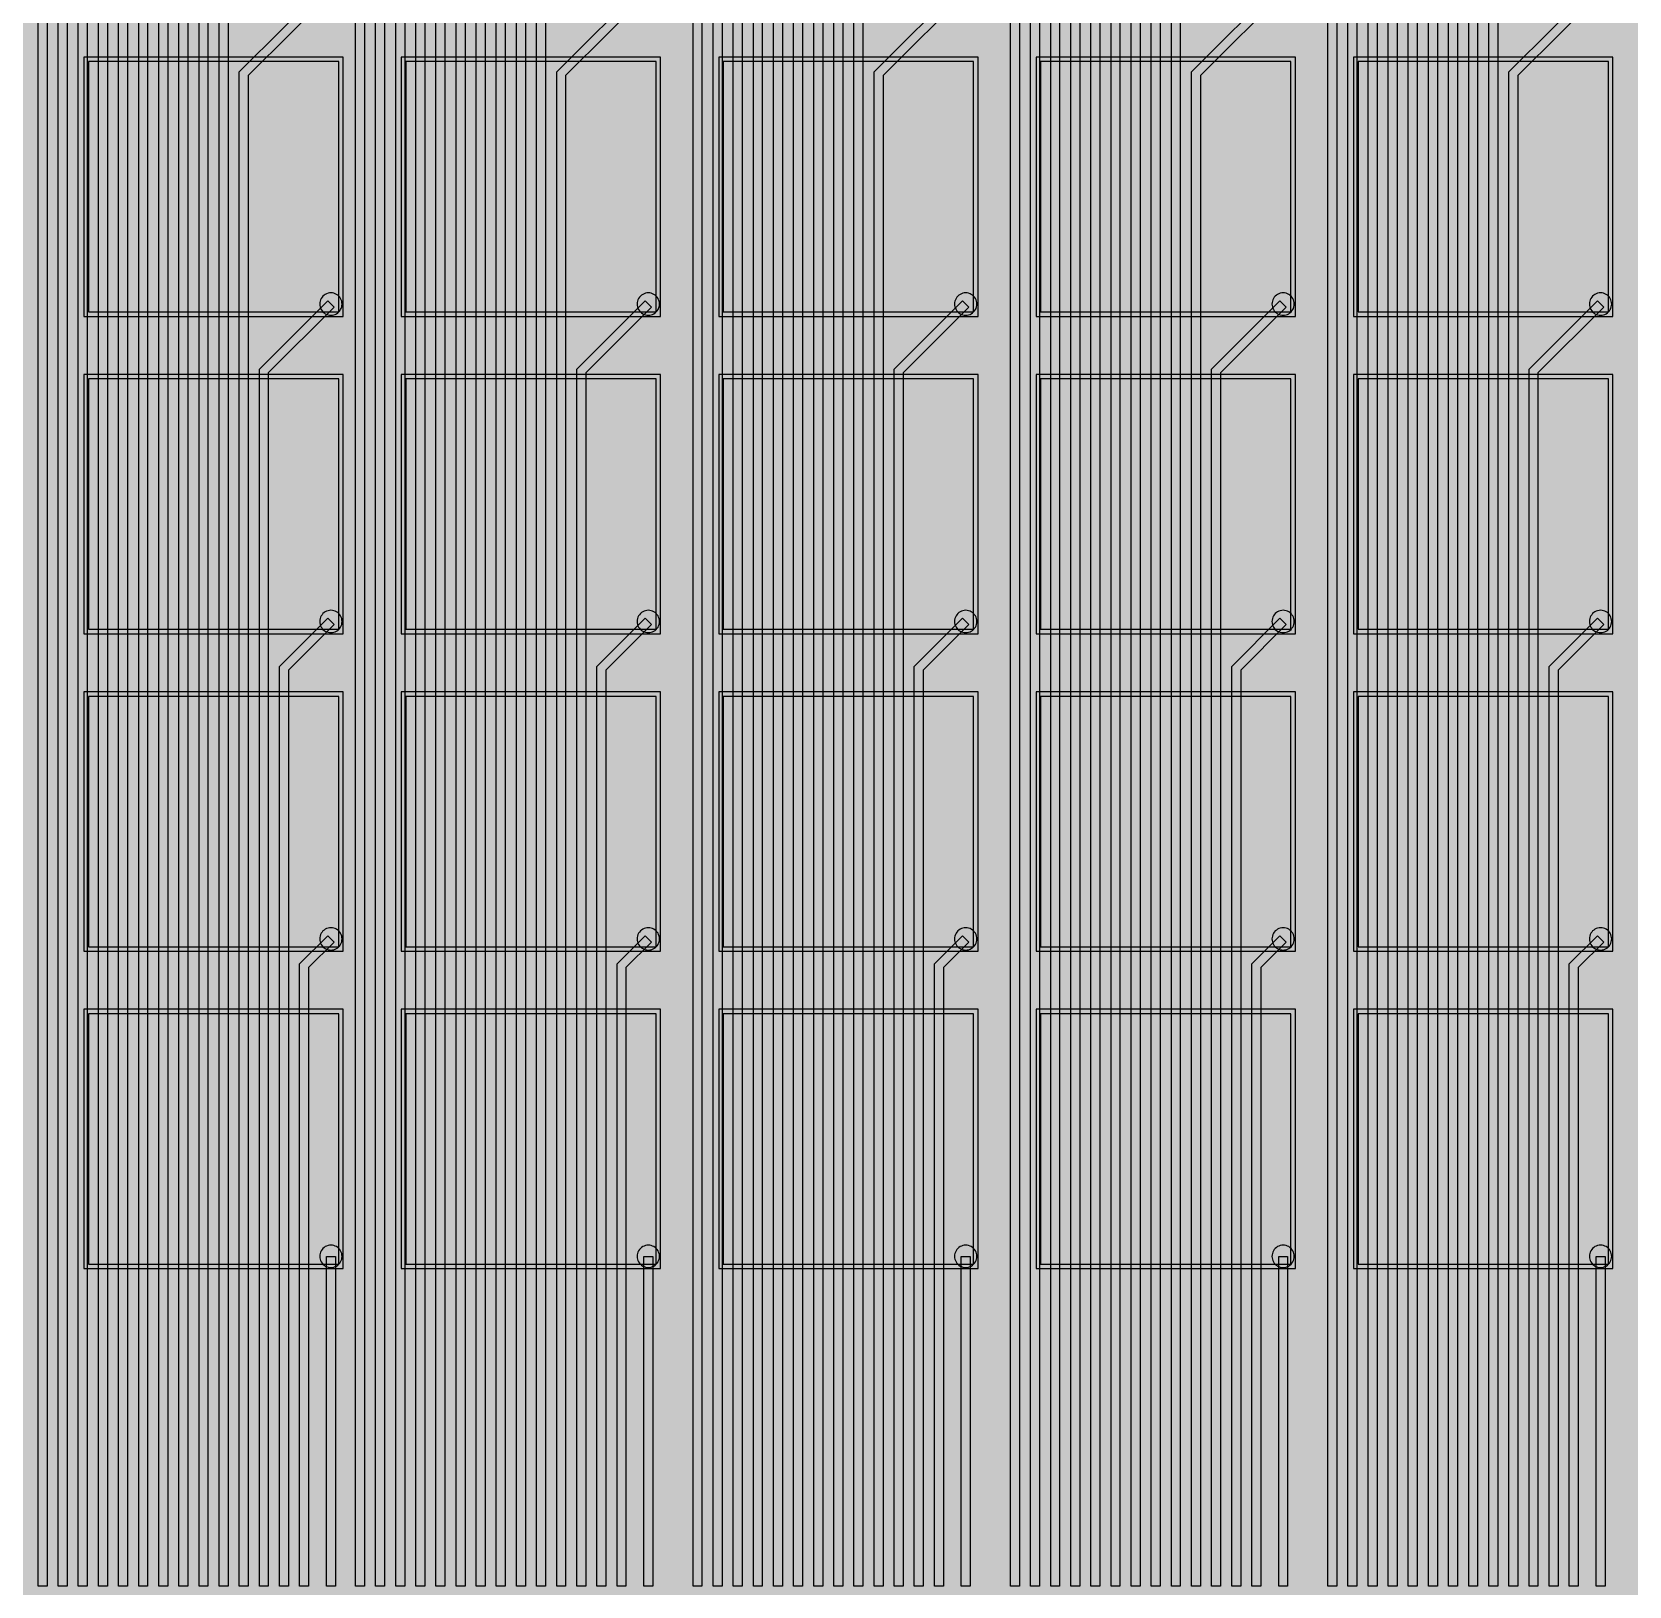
# Model space of a CAD drawing. Header units: metres. Extents: x -7231 to 10969, y -37556 to 1873.
# Drawn here: x 1692.4 to 2049.6, y 501 to 848.6 of the extents above; entities that cross this region are included whole.
import ezdxf

# ---------------------------------------------------------------- set-up
doc = ezdxf.new("R2010")
doc.units = ezdxf.units.M
for name, color, linetype in [('Etching', 1, 'CONTINUOUS'), ('EtchingPad', 2, 'CONTINUOUS'), ('Metal1', 4, 'CONTINUOUS'), ('Metal2', 3, 'CONTINUOUS'), ('Polyimide', 7, 'CONTINUOUS')]:
    doc.layers.add(name, color=color, linetype=linetype)

msp = doc.modelspace()

# ---------------------------------------------------------------- hatches: boundary and pattern name
at = {"layer": 'Polyimide'}
msp.add_hatch(color=7, dxfattribs=at).paths.add_polyline_path([(4065.69, -468), (4066.67, -501.99), (4068.51, -535.99), (4071.41, -569.99), (4075.54, -603.99), (4081.04, -637.99), (4088.01, -671.99), (4096.52, -705.98), (4106.62, -739.98), (4118.33, -773.98), (4131.63, -807.98), (4146.49, -841.98), (4162.87, -875.98), (4180.68, -909.97), (4199.83, -943.97), (4220.22, -977.97), (4241.73, -1011.97), (4264.21, -1045.97), (4287.52, -1079.96), (4311.51, -1113.96), (4336.01, -1147.96), (4360.86, -1181.96), (4385.88, -1215.96), (4410.89, -1249.96), (4435.74, -1283.95), (4460.24, -1317.95), (4484.23, -1351.95), (4507.54, -1385.95), (4530.02, -1419.95), (4551.53, -1453.94), (4571.92, -1487.94), (4591.07, -1521.94), (4608.88, -1555.94), (4625.26, -1589.94), (4640.12, -1623.94), (4653.42, -1657.93), (4665.13, -1691.93), (4675.23, -1725.93), (4683.74, -1759.93), (4690.71, -1793.93), (4696.21, -1827.93), (4700.34, -1861.92), (4703.24, -1895.92), (4705.08, -1929.92), (4706.06, -1963.92), (4706.44, -1997.92), (4706.5, -2031.91), (4706.5, -4793.02), (4709.95, -4838.39), (4720.22, -4882.71), (4737.08, -4924.98), (4760.13, -4964.2), (4788.85, -4999.49), (4822.58, -5030.03), (4860.53, -5055.12), (4901.85, -5074.18), (4901.85, -5074.18), (4970.68, -5105.23), (5034.7, -5145.26), (5092.76, -5193.54), (5143.8, -5249.19), (5186.89, -5311.2), (5221.24, -5378.44), (5246.23, -5449.69), (5261.41, -5523.66), (5266.5, -5599), (5261.41, -5674.34), (5246.23, -5748.31), (5221.24, -5819.56), (5186.89, -5886.8), (5143.8, -5948.81), (5092.76, -6004.46), (5034.7, -6052.74), (4970.68, -6092.77), (4901.85, -6123.82), (4860.53, -6142.88), (4822.58, -6167.97), (4788.85, -6198.51), (4760.13, -6233.8), (4737.08, -6273.02), (4720.22, -6315.29), (4709.95, -6359.61), (4706.5, -6404.98), (4706.5, -9221.52), (4709.95, -9266.88), (4720.22, -9311.21), (4737.08, -9353.47), (4760.13, -9392.7), (4788.85, -9427.98), (4822.58, -9458.52), (4860.53, -9483.61), (4901.85, -9502.67), (4970.68, -9533.72), (5034.7, -9573.75), (5092.76, -9622.03), (5143.8, -9677.68), (5186.89, -9739.69), (5221.24, -9806.94), (5246.23, -9878.19), (5261.41, -9952.16), (5266.5, -10027.49), (5261.41, -10102.83), (5246.23, -10176.8), (5221.24, -10248.05), (5186.89, -10315.3), (5143.8, -10377.31), (5092.76, -10432.96), (5034.7, -10481.24), (4970.68, -10521.27), (4901.85, -10552.32), (4860.53, -10571.38), (4822.58, -10596.46), (4788.85, -10627), (4760.13, -10662.29), (4737.08, -10701.52), (4720.22, -10743.78), (4709.95, -10788.1), (4706.5, -10833.47), (4706.5, -13650.01), (4709.95, -13695.38), (4720.22, -13739.7), (4737.08, -13781.96), (4760.13, -13821.19), (4788.85, -13856.48), (4822.58, -13887.02), (4860.53, -13912.11), (4901.85, -13931.17), (4970.68, -13962.22), (5034.7, -14002.25), (5092.76, -14050.53), (5143.8, -14106.18), (5186.89, -14168.19), (5221.24, -14235.43), (5246.23, -14306.68), (5261.41, -14380.65), (5266.5, -14455.99), (5261.41, -14531.33), (5246.23, -14605.29), (5221.24, -14676.55), (5186.89, -14743.79), (5143.8, -14805.8), (5092.76, -14861.45), (5034.7, -14909.73), (4970.68, -14949.76), (4901.85, -14980.81), (4860.53, -14999.87), (4822.58, -15024.96), (4788.85, -15055.5), (4760.13, -15090.79), (4737.08, -15130.01), (4720.22, -15172.27), (4709.95, -15216.6), (4706.5, -15261.97), (4706.5, -15455.99), (4720.95, -15750.04), (4764.14, -16041.26), (4835.68, -16326.84), (4934.86, -16604.04), (5060.74, -16870.18), (5212.09, -17122.7), (5387.47, -17359.17), (5585.18, -17577.31), (5803.32, -17775.02), (6039.79, -17950.4), (6292.31, -18101.75), (6558.45, -18227.63), (6835.65, -18326.81), (7121.23, -18398.34), (7412.45, -18441.54), (7706.5, -18455.99), (9969.01, -18455.99), (10047.42, -18459.84), (10125.08, -18471.36), (10201.23, -18490.44), (10275.15, -18516.89), (10346.12, -18550.45), (10413.46, -18590.81), (10476.52, -18637.58), (10534.69, -18690.3), (10587.41, -18748.47), (10634.18, -18811.53), (10674.54, -18878.87), (10708.11, -18949.84), (10734.56, -19023.76), (10753.63, -19099.92), (10765.15, -19177.58), (10769.01, -19255.99), (10769.01, -20895.8), (10730.24, -20951.41), (10694.6, -21009.08), (10662.21, -21068.63), (10633.17, -21129.89), (10607.55, -21192.66), (10585.45, -21256.74), (10566.93, -21321.96), (10552.05, -21388.09), (10540.84, -21454.95), (10533.35, -21522.33), (10529.6, -21590.02), (10529.6, -21657.81), (10533.35, -21725.5), (10540.84, -21792.87), (10552.05, -21859.73), (10566.93, -21925.87), (10585.45, -21991.08), (10607.55, -22055.17), (10633.17, -22117.94), (10662.21, -22179.19), (10694.6, -22238.74), (10730.24, -22296.41), (10769.01, -22352.03), (10769.01, -32454.24), (10728.74, -32510.49), (10691.72, -32568.92), (10658.05, -32629.35), (10627.85, -32691.58), (10601.2, -32755.42), (10578.21, -32820.67), (10558.93, -32887.1), (10543.44, -32954.52), (10531.77, -33022.71), (10523.97, -33091.44), (10520.07, -33160.51), (10520.07, -33229.69), (10523.97, -33298.75), (10531.77, -33367.49), (10543.44, -33435.67), (10558.93, -33503.09), (10578.21, -33569.53), (10601.2, -33634.77), (10627.85, -33698.61), (10658.05, -33760.85), (10691.72, -33821.28), (10728.74, -33879.71), (10769.01, -33935.96), (10769.01, -36556), (10765.15, -36634.41), (10753.63, -36712.07), (10734.56, -36788.23), (10708.11, -36862.15), (10674.54, -36933.12), (10634.18, -37000.46), (10587.41, -37063.51), (10534.69, -37121.69), (10476.52, -37174.41), (10413.46, -37221.18), (10346.12, -37261.54), (10275.15, -37295.1), (10201.23, -37321.55), (10125.08, -37340.63), (10047.42, -37352.15), (9969.01, -37356), (-6231.01, -37356), (-6309.42, -37352.15), (-6387.08, -37340.63), (-6463.23, -37321.55), (-6537.15, -37295.1), (-6608.12, -37261.54), (-6675.46, -37221.18), (-6738.52, -37174.41), (-6796.69, -37121.69), (-6849.41, -37063.51), (-6896.18, -37000.46), (-6936.54, -36933.12), (-6970.11, -36862.15), (-6996.56, -36788.23), (-7015.63, -36712.07), (-7027.15, -36634.41), (-7031.01, -36556), (-7031.01, -33936), (-6990.74, -33879.75), (-6953.7, -33821.31), (-6920.03, -33760.88), (-6889.82, -33698.64), (-6863.18, -33634.8), (-6840.18, -33569.55), (-6820.9, -33503.11), (-6805.4, -33435.69), (-6793.74, -33367.49), (-6785.94, -33298.75), (-6782.03, -33229.68), (-6782.03, -33160.5), (-6785.94, -33091.43), (-6793.74, -33022.69), (-6805.4, -32954.5), (-6820.9, -32887.07), (-6840.18, -32820.63), (-6863.18, -32755.39), (-6889.82, -32691.54), (-6920.03, -32629.3), (-6953.7, -32568.87), (-6990.74, -32510.43), (-7031.01, -32454.18), (-7031.01, -22364.83), (-6990.74, -22308.58), (-6953.7, -22250.14), (-6920.03, -22189.71), (-6889.82, -22127.47), (-6863.18, -22063.62), (-6840.18, -21998.38), (-6820.9, -21931.94), (-6805.4, -21864.51), (-6793.74, -21796.32), (-6785.94, -21727.58), (-6782.03, -21658.51), (-6782.03, -21589.33), (-6785.94, -21520.26), (-6793.74, -21451.52), (-6805.4, -21383.32), (-6820.9, -21315.9), (-6840.18, -21249.46), (-6863.18, -21184.21), (-6889.82, -21120.37), (-6920.03, -21058.13), (-6953.7, -20997.7), (-6990.74, -20939.26), (-7031.01, -20883.01), (-7031.01, -19255.99), (-7027.15, -19177.58), (-7015.63, -19099.92), (-6996.56, -19023.76), (-6970.11, -18949.84), (-6936.54, -18878.87), (-6896.18, -18811.53), (-6849.41, -18748.47), (-6796.69, -18690.3), (-6738.52, -18637.58), (-6675.46, -18590.81), (-6608.12, -18550.45), (-6537.15, -18516.89), (-6463.23, -18490.44), (-6387.08, -18471.36), (-6309.42, -18459.84), (-6231.01, -18455.99), (-3968.5, -18455.99), (-3674.45, -18441.54), (-3383.23, -18398.34), (-3097.65, -18326.81), (-2820.45, -18227.63), (-2554.31, -18101.75), (-2301.79, -17950.4), (-2065.32, -17775.02), (-1847.18, -17577.31), (-1649.47, -17359.17), (-1474.09, -17122.7), (-1322.74, -16870.18), (-1196.86, -16604.04), (-1097.68, -16326.84), (-1026.14, -16041.26), (-982.95, -15750.04), (-968.5, -15455.99), (-968.5, -15261.97), (-971.95, -15216.6), (-982.22, -15172.27), (-999.08, -15130.01), (-1022.13, -15090.79), (-1050.85, -15055.5), (-1084.58, -15024.96), (-1122.53, -14999.87), (-1163.85, -14980.81), (-1232.68, -14949.76), (-1296.7, -14909.73), (-1354.76, -14861.45), (-1405.8, -14805.8), (-1448.89, -14743.79), (-1483.24, -14676.55), (-1508.23, -14605.29), (-1523.41, -14531.33), (-1528.5, -14455.99), (-1523.41, -14380.65), (-1508.23, -14306.68), (-1483.24, -14235.43), (-1448.89, -14168.19), (-1405.8, -14106.18), (-1354.76, -14050.53), (-1296.7, -14002.25), (-1232.68, -13962.22), (-1163.85, -13931.17), (-1122.53, -13912.11), (-1084.58, -13887.02), (-1050.85, -13856.48), (-1022.13, -13821.19), (-999.08, -13781.96), (-982.22, -13739.7), (-971.95, -13695.38), (-968.5, -13650.01), (-968.5, -12309.64), (-971.95, -12264.27), (-982.22, -12219.94), (-999.08, -12177.68), (-1022.13, -12138.46), (-1050.85, -12103.17), (-1084.58, -12072.63), (-1122.53, -12047.54), (-1163.85, -12028.48), (-1232.68, -11997.43), (-1296.7, -11957.4), (-1354.76, -11909.12), (-1405.8, -11853.47), (-1448.89, -11791.46), (-1483.24, -11724.22), (-1508.23, -11652.96), (-1523.41, -11579), (-1528.5, -11503.66), (-1523.41, -11428.32), (-1508.23, -11354.35), (-1483.24, -11283.1), (-1448.89, -11215.86), (-1405.8, -11153.85), (-1354.76, -11098.2), (-1296.7, -11049.92), (-1232.68, -11009.89), (-1163.85, -10978.84), (-1122.53, -10959.78), (-1084.58, -10934.69), (-1050.85, -10904.15), (-1022.13, -10868.86), (-999.08, -10829.63), (-982.22, -10787.37), (-971.95, -10743.05), (-968.5, -10697.68), (-968.5, -9357.31), (-971.95, -9311.94), (-982.22, -9267.62), (-999.08, -9225.35), (-1022.13, -9186.13), (-1050.85, -9150.84), (-1084.58, -9120.3), (-1122.53, -9095.21), (-1163.85, -9076.15), (-1163.85, -9076.15), (-1232.68, -9045.1), (-1296.7, -9005.07), (-1354.76, -8956.79), (-1405.8, -8901.14), (-1448.89, -8839.13), (-1483.24, -8771.89), (-1508.23, -8700.64), (-1523.41, -8626.67), (-1528.5, -8551.33), (-1523.41, -8475.99), (-1508.23, -8402.02), (-1483.24, -8330.77), (-1448.89, -8263.53), (-1405.8, -8201.52), (-1354.76, -8145.87), (-1296.7, -8097.59), (-1232.68, -8057.56), (-1163.85, -8026.51), (-1163.85, -8026.51), (-1122.53, -8007.45), (-1084.58, -7982.36), (-1050.85, -7951.82), (-1022.13, -7916.53), (-999.08, -7877.31), (-982.22, -7835.04), (-971.95, -7790.72), (-968.5, -7745.35), (-968.5, -6404.98), (-971.95, -6359.61), (-982.22, -6315.29), (-999.08, -6273.02), (-1022.13, -6233.8), (-1050.85, -6198.51), (-1084.58, -6167.97), (-1122.53, -6142.88), (-1163.85, -6123.82), (-1163.85, -6123.82), (-1232.68, -6092.77), (-1296.7, -6052.74), (-1354.76, -6004.46), (-1405.8, -5948.81), (-1448.89, -5886.8), (-1483.24, -5819.56), (-1508.23, -5748.31), (-1523.41, -5674.34), (-1528.5, -5599), (-1523.41, -5523.66), (-1508.23, -5449.69), (-1483.24, -5378.44), (-1448.89, -5311.2), (-1405.8, -5249.19), (-1354.76, -5193.54), (-1296.7, -5145.26), (-1232.68, -5105.23), (-1163.85, -5074.18), (-1163.85, -5074.18), (-1122.53, -5055.12), (-1084.58, -5030.03), (-1050.85, -4999.49), (-1022.13, -4964.2), (-999.08, -4924.98), (-982.22, -4882.71), (-971.95, -4838.39), (-968.5, -4793.02), (-968.5, -2031.91), (-968.44, -1997.92), (-968.06, -1963.92), (-967.05, -1929.92), (-965.18, -1895.92), (-962.22, -1861.92), (-958.01, -1827.93), (-952.41, -1793.93), (-945.31, -1759.93), (-936.64, -1725.93), (-926.35, -1691.93), (-914.43, -1657.93), (-900.88, -1623.94), (-885.74, -1589.94), (-869.05, -1555.94), (-850.91, -1521.94), (-831.4, -1487.94), (-810.63, -1453.94), (-788.72, -1419.95), (-765.82, -1385.95), (-742.07, -1351.95), (-717.63, -1317.95), (-692.67, -1283.95), (-667.36, -1249.96), (-641.88, -1215.96), (-616.39, -1181.96), (-591.08, -1147.96), (-566.12, -1113.96), (-541.68, -1079.96), (-517.93, -1045.97), (-495.03, -1011.97), (-473.12, -977.97), (-452.35, -943.97), (-432.84, -909.97), (-414.7, -875.98), (-398.01, -841.98), (-382.87, -807.98), (-369.32, -773.98), (-357.4, -739.98), (-347.11, -705.98), (-338.44, -671.99), (-331.34, -637.99), (-325.74, -603.99), (-321.53, -569.99), (-318.57, -535.99), (-316.7, -501.99), (-315.69, -468), (-315.31, -434), (-315.25, -400), (-315.25, 401), (-315.25, 451), (-315.25, 1644), (-270.25, 1644), (-270.03, 1637.13), (-269.35, 1630.29), (-268.23, 1623.52), (-266.67, 1616.82), (-264.68, 1610.25), (-262.26, 1603.82), (-259.42, 1597.56), (-256.18, 1591.5), (-252.55, 1585.67), (-248.55, 1580.08), (-244.19, 1574.77), (-239.5, 1569.75), (-234.48, 1565.06), (-229.17, 1560.7), (-223.58, 1556.7), (-217.75, 1553.07), (-211.69, 1549.83), (-205.43, 1546.99), (-199, 1544.57), (-192.43, 1542.58), (-185.73, 1541.02), (-178.96, 1539.9), (-172.12, 1539.22), (-165.25, 1539), (-158.38, 1539.22), (-151.54, 1539.9), (-144.77, 1541.02), (-138.07, 1542.58), (-131.5, 1544.57), (-125.07, 1546.99), (-118.81, 1549.83), (-112.75, 1553.07), (-106.92, 1556.7), (-101.33, 1560.7), (-96.02, 1565.06), (-91, 1569.75), (-86.31, 1574.77), (-81.95, 1580.08), (-77.95, 1585.67), (-74.32, 1591.5), (-71.08, 1597.56), (-68.24, 1603.82), (-65.82, 1610.25), (-63.83, 1616.82), (-62.27, 1623.52), (-61.15, 1630.29), (-60.47, 1637.13), (-60.25, 1644), (1853, 1644), (1853, 1573), (3815.25, 1573), (3815.46, 1579.54), (3816.11, 1586.05), (3817.17, 1592.51), (3818.66, 1598.88), (3820.56, 1605.14), (3822.86, 1611.27), (3825.56, 1617.23), (3828.65, 1623), (3832.1, 1628.56), (3835.91, 1633.88), (3840.07, 1638.93), (3844.54, 1643.71), (3849.32, 1648.18), (3854.37, 1652.34), (3859.69, 1656.15), (3865.25, 1659.6), (3871.02, 1662.69), (3876.98, 1665.39), (3883.11, 1667.69), (3889.37, 1669.59), (3895.74, 1671.08), (3902.2, 1672.14), (3908.71, 1672.79), (3915.25, 1673), (3921.79, 1672.79), (3928.3, 1672.14), (3934.76, 1671.08), (3941.13, 1669.59), (3947.39, 1667.69), (3953.52, 1665.39), (3959.48, 1662.69), (3965.25, 1659.6), (3970.81, 1656.15), (3976.13, 1652.34), (3981.18, 1648.18), (3985.96, 1643.71), (3990.43, 1638.93), (3994.59, 1633.88), (3998.4, 1628.56), (4001.85, 1623), (4004.94, 1617.23), (4007.64, 1611.27), (4009.94, 1605.14), (4011.84, 1598.88), (4013.33, 1592.51), (4014.39, 1586.05), (4015.04, 1579.54), (4015.25, 1573), (4065.25, 1573), (4065.25, 451), (4065.25, 401), (4065.25, -400), (4065.31, -434), (4065.69, -468)])

# ---------------------------------------------------------------- linework, layer by layer
at = {"layer": 'Etching'}
for points in [[(1756.75, 787.75), (1756.77, 787.42), (1756.84, 787.1), (1756.94, 786.79), (1757.08, 786.5), (1757.27, 786.23), (1757.48, 785.98), (1757.73, 785.77), (1758, 785.58), (1758.29, 785.44), (1758.6, 785.34), (1758.92, 785.27), (1759.25, 785.25), (1759.58, 785.27), (1759.9, 785.34), (1760.21, 785.44), (1760.5, 785.58), (1760.77, 785.77), (1761.02, 785.98), (1761.23, 786.23), (1761.42, 786.5), (1761.56, 786.79), (1761.66, 787.1), (1761.73, 787.42), (1761.75, 787.75), (1761.73, 788.08), (1761.66, 788.4), (1761.56, 788.71), (1761.42, 789), (1761.23, 789.27), (1761.02, 789.52), (1760.77, 789.73), (1760.5, 789.92), (1760.21, 790.06), (1759.9, 790.16), (1759.58, 790.23), (1759.25, 790.25), (1758.92, 790.23), (1758.6, 790.16), (1758.29, 790.06), (1758, 789.92), (1757.73, 789.73), (1757.48, 789.52), (1757.27, 789.27), (1757.08, 789), (1756.94, 788.71), (1756.84, 788.4), (1756.77, 788.08), (1756.75, 787.75)], [(1827.75, 787.75), (1827.77, 787.42), (1827.84, 787.1), (1827.94, 786.79), (1828.08, 786.5), (1828.27, 786.23), (1828.48, 785.98), (1828.73, 785.77), (1829, 785.58), (1829.29, 785.44), (1829.6, 785.34), (1829.92, 785.27), (1830.25, 785.25), (1830.58, 785.27), (1830.9, 785.34), (1831.21, 785.44), (1831.5, 785.58), (1831.77, 785.77), (1832.02, 785.98), (1832.23, 786.23), (1832.42, 786.5), (1832.56, 786.79), (1832.66, 787.1), (1832.73, 787.42), (1832.75, 787.75), (1832.73, 788.08), (1832.66, 788.4), (1832.56, 788.71), (1832.42, 789), (1832.23, 789.27), (1832.02, 789.52), (1831.77, 789.73), (1831.5, 789.92), (1831.21, 790.06), (1830.9, 790.16), (1830.58, 790.23), (1830.25, 790.25), (1829.92, 790.23), (1829.6, 790.16), (1829.29, 790.06), (1829, 789.92), (1828.73, 789.73), (1828.48, 789.52), (1828.27, 789.27), (1828.08, 789), (1827.94, 788.71), (1827.84, 788.4), (1827.77, 788.08), (1827.75, 787.75)], [(1898.75, 787.75), (1898.77, 787.42), (1898.84, 787.1), (1898.94, 786.79), (1899.08, 786.5), (1899.27, 786.23), (1899.48, 785.98), (1899.73, 785.77), (1900, 785.58), (1900.29, 785.44), (1900.6, 785.34), (1900.92, 785.27), (1901.25, 785.25), (1901.58, 785.27), (1901.9, 785.34), (1902.21, 785.44), (1902.5, 785.58), (1902.77, 785.77), (1903.02, 785.98), (1903.23, 786.23), (1903.42, 786.5), (1903.56, 786.79), (1903.66, 787.1), (1903.73, 787.42), (1903.75, 787.75), (1903.73, 788.08), (1903.66, 788.4), (1903.56, 788.71), (1903.42, 789), (1903.23, 789.27), (1903.02, 789.52), (1902.77, 789.73), (1902.5, 789.92), (1902.21, 790.06), (1901.9, 790.16), (1901.58, 790.23), (1901.25, 790.25), (1900.92, 790.23), (1900.6, 790.16), (1900.29, 790.06), (1900, 789.92), (1899.73, 789.73), (1899.48, 789.52), (1899.27, 789.27), (1899.08, 789), (1898.94, 788.71), (1898.84, 788.4), (1898.77, 788.08), (1898.75, 787.75)], [(1969.75, 787.75), (1969.77, 787.42), (1969.84, 787.1), (1969.94, 786.79), (1970.08, 786.5), (1970.27, 786.23), (1970.48, 785.98), (1970.73, 785.77), (1971, 785.58), (1971.29, 785.44), (1971.6, 785.34), (1971.92, 785.27), (1972.25, 785.25), (1972.58, 785.27), (1972.9, 785.34), (1973.21, 785.44), (1973.5, 785.58), (1973.77, 785.77), (1974.02, 785.98), (1974.23, 786.23), (1974.42, 786.5), (1974.56, 786.79), (1974.66, 787.1), (1974.73, 787.42), (1974.75, 787.75), (1974.73, 788.08), (1974.66, 788.4), (1974.56, 788.71), (1974.42, 789), (1974.23, 789.27), (1974.02, 789.52), (1973.77, 789.73), (1973.5, 789.92), (1973.21, 790.06), (1972.9, 790.16), (1972.58, 790.23), (1972.25, 790.25), (1971.92, 790.23), (1971.6, 790.16), (1971.29, 790.06), (1971, 789.92), (1970.73, 789.73), (1970.48, 789.52), (1970.27, 789.27), (1970.08, 789), (1969.94, 788.71), (1969.84, 788.4), (1969.77, 788.08), (1969.75, 787.75)], [(2040.75, 787.75), (2040.77, 787.42), (2040.84, 787.1), (2040.94, 786.79), (2041.08, 786.5), (2041.27, 786.23), (2041.48, 785.98), (2041.73, 785.77), (2042, 785.58), (2042.29, 785.44), (2042.6, 785.34), (2042.92, 785.27), (2043.25, 785.25), (2043.58, 785.27), (2043.9, 785.34), (2044.21, 785.44), (2044.5, 785.58), (2044.77, 785.77), (2045.02, 785.98), (2045.23, 786.23), (2045.42, 786.5), (2045.56, 786.79), (2045.66, 787.1), (2045.73, 787.42), (2045.75, 787.75), (2045.73, 788.08), (2045.66, 788.4), (2045.56, 788.71), (2045.42, 789), (2045.23, 789.27), (2045.02, 789.52), (2044.77, 789.73), (2044.5, 789.92), (2044.21, 790.06), (2043.9, 790.16), (2043.58, 790.23), (2043.25, 790.25), (2042.92, 790.23), (2042.6, 790.16), (2042.29, 790.06), (2042, 789.92), (2041.73, 789.73), (2041.48, 789.52), (2041.27, 789.27), (2041.08, 789), (2040.94, 788.71), (2040.84, 788.4), (2040.77, 788.08), (2040.75, 787.75)], [(1756.75, 716.75), (1756.77, 716.42), (1756.84, 716.1), (1756.94, 715.79), (1757.08, 715.5), (1757.27, 715.23), (1757.48, 714.98), (1757.73, 714.77), (1758, 714.58), (1758.29, 714.44), (1758.6, 714.34), (1758.92, 714.27), (1759.25, 714.25), (1759.58, 714.27), (1759.9, 714.34), (1760.21, 714.44), (1760.5, 714.58), (1760.77, 714.77), (1761.02, 714.98), (1761.23, 715.23), (1761.42, 715.5), (1761.56, 715.79), (1761.66, 716.1), (1761.73, 716.42), (1761.75, 716.75), (1761.73, 717.08), (1761.66, 717.4), (1761.56, 717.71), (1761.42, 718), (1761.23, 718.27), (1761.02, 718.52), (1760.77, 718.73), (1760.5, 718.92), (1760.21, 719.06), (1759.9, 719.16), (1759.58, 719.23), (1759.25, 719.25), (1758.92, 719.23), (1758.6, 719.16), (1758.29, 719.06), (1758, 718.92), (1757.73, 718.73), (1757.48, 718.52), (1757.27, 718.27), (1757.08, 718), (1756.94, 717.71), (1756.84, 717.4), (1756.77, 717.08), (1756.75, 716.75)], [(1827.75, 716.75), (1827.77, 716.42), (1827.84, 716.1), (1827.94, 715.79), (1828.08, 715.5), (1828.27, 715.23), (1828.48, 714.98), (1828.73, 714.77), (1829, 714.58), (1829.29, 714.44), (1829.6, 714.34), (1829.92, 714.27), (1830.25, 714.25), (1830.58, 714.27), (1830.9, 714.34), (1831.21, 714.44), (1831.5, 714.58), (1831.77, 714.77), (1832.02, 714.98), (1832.23, 715.23), (1832.42, 715.5), (1832.56, 715.79), (1832.66, 716.1), (1832.73, 716.42), (1832.75, 716.75), (1832.73, 717.08), (1832.66, 717.4), (1832.56, 717.71), (1832.42, 718), (1832.23, 718.27), (1832.02, 718.52), (1831.77, 718.73), (1831.5, 718.92), (1831.21, 719.06), (1830.9, 719.16), (1830.58, 719.23), (1830.25, 719.25), (1829.92, 719.23), (1829.6, 719.16), (1829.29, 719.06), (1829, 718.92), (1828.73, 718.73), (1828.48, 718.52), (1828.27, 718.27), (1828.08, 718), (1827.94, 717.71), (1827.84, 717.4), (1827.77, 717.08), (1827.75, 716.75)], [(1898.75, 716.75), (1898.77, 716.42), (1898.84, 716.1), (1898.94, 715.79), (1899.08, 715.5), (1899.27, 715.23), (1899.48, 714.98), (1899.73, 714.77), (1900, 714.58), (1900.29, 714.44), (1900.6, 714.34), (1900.92, 714.27), (1901.25, 714.25), (1901.58, 714.27), (1901.9, 714.34), (1902.21, 714.44), (1902.5, 714.58), (1902.77, 714.77), (1903.02, 714.98), (1903.23, 715.23), (1903.42, 715.5), (1903.56, 715.79), (1903.66, 716.1), (1903.73, 716.42), (1903.75, 716.75), (1903.73, 717.08), (1903.66, 717.4), (1903.56, 717.71), (1903.42, 718), (1903.23, 718.27), (1903.02, 718.52), (1902.77, 718.73), (1902.5, 718.92), (1902.21, 719.06), (1901.9, 719.16), (1901.58, 719.23), (1901.25, 719.25), (1900.92, 719.23), (1900.6, 719.16), (1900.29, 719.06), (1900, 718.92), (1899.73, 718.73), (1899.48, 718.52), (1899.27, 718.27), (1899.08, 718), (1898.94, 717.71), (1898.84, 717.4), (1898.77, 717.08), (1898.75, 716.75)], [(1969.75, 716.75), (1969.77, 716.42), (1969.84, 716.1), (1969.94, 715.79), (1970.08, 715.5), (1970.27, 715.23), (1970.48, 714.98), (1970.73, 714.77), (1971, 714.58), (1971.29, 714.44), (1971.6, 714.34), (1971.92, 714.27), (1972.25, 714.25), (1972.58, 714.27), (1972.9, 714.34), (1973.21, 714.44), (1973.5, 714.58), (1973.77, 714.77), (1974.02, 714.98), (1974.23, 715.23), (1974.42, 715.5), (1974.56, 715.79), (1974.66, 716.1), (1974.73, 716.42), (1974.75, 716.75), (1974.73, 717.08), (1974.66, 717.4), (1974.56, 717.71), (1974.42, 718), (1974.23, 718.27), (1974.02, 718.52), (1973.77, 718.73), (1973.5, 718.92), (1973.21, 719.06), (1972.9, 719.16), (1972.58, 719.23), (1972.25, 719.25), (1971.92, 719.23), (1971.6, 719.16), (1971.29, 719.06), (1971, 718.92), (1970.73, 718.73), (1970.48, 718.52), (1970.27, 718.27), (1970.08, 718), (1969.94, 717.71), (1969.84, 717.4), (1969.77, 717.08), (1969.75, 716.75)], [(2040.75, 716.75), (2040.77, 716.42), (2040.84, 716.1), (2040.94, 715.79), (2041.08, 715.5), (2041.27, 715.23), (2041.48, 714.98), (2041.73, 714.77), (2042, 714.58), (2042.29, 714.44), (2042.6, 714.34), (2042.92, 714.27), (2043.25, 714.25), (2043.58, 714.27), (2043.9, 714.34), (2044.21, 714.44), (2044.5, 714.58), (2044.77, 714.77), (2045.02, 714.98), (2045.23, 715.23), (2045.42, 715.5), (2045.56, 715.79), (2045.66, 716.1), (2045.73, 716.42), (2045.75, 716.75), (2045.73, 717.08), (2045.66, 717.4), (2045.56, 717.71), (2045.42, 718), (2045.23, 718.27), (2045.02, 718.52), (2044.77, 718.73), (2044.5, 718.92), (2044.21, 719.06), (2043.9, 719.16), (2043.58, 719.23), (2043.25, 719.25), (2042.92, 719.23), (2042.6, 719.16), (2042.29, 719.06), (2042, 718.92), (2041.73, 718.73), (2041.48, 718.52), (2041.27, 718.27), (2041.08, 718), (2040.94, 717.71), (2040.84, 717.4), (2040.77, 717.08), (2040.75, 716.75)], [(1756.75, 645.75), (1756.77, 645.42), (1756.84, 645.1), (1756.94, 644.79), (1757.08, 644.5), (1757.27, 644.23), (1757.48, 643.98), (1757.73, 643.77), (1758, 643.58), (1758.29, 643.44), (1758.6, 643.34), (1758.92, 643.27), (1759.25, 643.25), (1759.58, 643.27), (1759.9, 643.34), (1760.21, 643.44), (1760.5, 643.58), (1760.77, 643.77), (1761.02, 643.98), (1761.23, 644.23), (1761.42, 644.5), (1761.56, 644.79), (1761.66, 645.1), (1761.73, 645.42), (1761.75, 645.75), (1761.73, 646.08), (1761.66, 646.4), (1761.56, 646.71), (1761.42, 647), (1761.23, 647.27), (1761.02, 647.52), (1760.77, 647.73), (1760.5, 647.92), (1760.21, 648.06), (1759.9, 648.16), (1759.58, 648.23), (1759.25, 648.25), (1758.92, 648.23), (1758.6, 648.16), (1758.29, 648.06), (1758, 647.92), (1757.73, 647.73), (1757.48, 647.52), (1757.27, 647.27), (1757.08, 647), (1756.94, 646.71), (1756.84, 646.4), (1756.77, 646.08), (1756.75, 645.75)], [(1827.75, 645.75), (1827.77, 645.42), (1827.84, 645.1), (1827.94, 644.79), (1828.08, 644.5), (1828.27, 644.23), (1828.48, 643.98), (1828.73, 643.77), (1829, 643.58), (1829.29, 643.44), (1829.6, 643.34), (1829.92, 643.27), (1830.25, 643.25), (1830.58, 643.27), (1830.9, 643.34), (1831.21, 643.44), (1831.5, 643.58), (1831.77, 643.77), (1832.02, 643.98), (1832.23, 644.23), (1832.42, 644.5), (1832.56, 644.79), (1832.66, 645.1), (1832.73, 645.42), (1832.75, 645.75), (1832.73, 646.08), (1832.66, 646.4), (1832.56, 646.71), (1832.42, 647), (1832.23, 647.27), (1832.02, 647.52), (1831.77, 647.73), (1831.5, 647.92), (1831.21, 648.06), (1830.9, 648.16), (1830.58, 648.23), (1830.25, 648.25), (1829.92, 648.23), (1829.6, 648.16), (1829.29, 648.06), (1829, 647.92), (1828.73, 647.73), (1828.48, 647.52), (1828.27, 647.27), (1828.08, 647), (1827.94, 646.71), (1827.84, 646.4), (1827.77, 646.08), (1827.75, 645.75)], [(1898.75, 645.75), (1898.77, 645.42), (1898.84, 645.1), (1898.94, 644.79), (1899.08, 644.5), (1899.27, 644.23), (1899.48, 643.98), (1899.73, 643.77), (1900, 643.58), (1900.29, 643.44), (1900.6, 643.34), (1900.92, 643.27), (1901.25, 643.25), (1901.58, 643.27), (1901.9, 643.34), (1902.21, 643.44), (1902.5, 643.58), (1902.77, 643.77), (1903.02, 643.98), (1903.23, 644.23), (1903.42, 644.5), (1903.56, 644.79), (1903.66, 645.1), (1903.73, 645.42), (1903.75, 645.75), (1903.73, 646.08), (1903.66, 646.4), (1903.56, 646.71), (1903.42, 647), (1903.23, 647.27), (1903.02, 647.52), (1902.77, 647.73), (1902.5, 647.92), (1902.21, 648.06), (1901.9, 648.16), (1901.58, 648.23), (1901.25, 648.25), (1900.92, 648.23), (1900.6, 648.16), (1900.29, 648.06), (1900, 647.92), (1899.73, 647.73), (1899.48, 647.52), (1899.27, 647.27), (1899.08, 647), (1898.94, 646.71), (1898.84, 646.4), (1898.77, 646.08), (1898.75, 645.75)], [(1969.75, 645.75), (1969.77, 645.42), (1969.84, 645.1), (1969.94, 644.79), (1970.08, 644.5), (1970.27, 644.23), (1970.48, 643.98), (1970.73, 643.77), (1971, 643.58), (1971.29, 643.44), (1971.6, 643.34), (1971.92, 643.27), (1972.25, 643.25), (1972.58, 643.27), (1972.9, 643.34), (1973.21, 643.44), (1973.5, 643.58), (1973.77, 643.77), (1974.02, 643.98), (1974.23, 644.23), (1974.42, 644.5), (1974.56, 644.79), (1974.66, 645.1), (1974.73, 645.42), (1974.75, 645.75), (1974.73, 646.08), (1974.66, 646.4), (1974.56, 646.71), (1974.42, 647), (1974.23, 647.27), (1974.02, 647.52), (1973.77, 647.73), (1973.5, 647.92), (1973.21, 648.06), (1972.9, 648.16), (1972.58, 648.23), (1972.25, 648.25), (1971.92, 648.23), (1971.6, 648.16), (1971.29, 648.06), (1971, 647.92), (1970.73, 647.73), (1970.48, 647.52), (1970.27, 647.27), (1970.08, 647), (1969.94, 646.71), (1969.84, 646.4), (1969.77, 646.08), (1969.75, 645.75)], [(2040.75, 645.75), (2040.77, 645.42), (2040.84, 645.1), (2040.94, 644.79), (2041.08, 644.5), (2041.27, 644.23), (2041.48, 643.98), (2041.73, 643.77), (2042, 643.58), (2042.29, 643.44), (2042.6, 643.34), (2042.92, 643.27), (2043.25, 643.25), (2043.58, 643.27), (2043.9, 643.34), (2044.21, 643.44), (2044.5, 643.58), (2044.77, 643.77), (2045.02, 643.98), (2045.23, 644.23), (2045.42, 644.5), (2045.56, 644.79), (2045.66, 645.1), (2045.73, 645.42), (2045.75, 645.75), (2045.73, 646.08), (2045.66, 646.4), (2045.56, 646.71), (2045.42, 647), (2045.23, 647.27), (2045.02, 647.52), (2044.77, 647.73), (2044.5, 647.92), (2044.21, 648.06), (2043.9, 648.16), (2043.58, 648.23), (2043.25, 648.25), (2042.92, 648.23), (2042.6, 648.16), (2042.29, 648.06), (2042, 647.92), (2041.73, 647.73), (2041.48, 647.52), (2041.27, 647.27), (2041.08, 647), (2040.94, 646.71), (2040.84, 646.4), (2040.77, 646.08), (2040.75, 645.75)], [(1756.75, 574.75), (1756.77, 574.42), (1756.84, 574.1), (1756.94, 573.79), (1757.08, 573.5), (1757.27, 573.23), (1757.48, 572.98), (1757.73, 572.77), (1758, 572.58), (1758.29, 572.44), (1758.6, 572.34), (1758.92, 572.27), (1759.25, 572.25), (1759.58, 572.27), (1759.9, 572.34), (1760.21, 572.44), (1760.5, 572.58), (1760.77, 572.77), (1761.02, 572.98), (1761.23, 573.23), (1761.42, 573.5), (1761.56, 573.79), (1761.66, 574.1), (1761.73, 574.42), (1761.75, 574.75), (1761.73, 575.08), (1761.66, 575.4), (1761.56, 575.71), (1761.42, 576), (1761.23, 576.27), (1761.02, 576.52), (1760.77, 576.73), (1760.5, 576.92), (1760.21, 577.06), (1759.9, 577.16), (1759.58, 577.23), (1759.25, 577.25), (1758.92, 577.23), (1758.6, 577.16), (1758.29, 577.06), (1758, 576.92), (1757.73, 576.73), (1757.48, 576.52), (1757.27, 576.27), (1757.08, 576), (1756.94, 575.71), (1756.84, 575.4), (1756.77, 575.08), (1756.75, 574.75)], [(1827.75, 574.75), (1827.77, 574.42), (1827.84, 574.1), (1827.94, 573.79), (1828.08, 573.5), (1828.27, 573.23), (1828.48, 572.98), (1828.73, 572.77), (1829, 572.58), (1829.29, 572.44), (1829.6, 572.34), (1829.92, 572.27), (1830.25, 572.25), (1830.58, 572.27), (1830.9, 572.34), (1831.21, 572.44), (1831.5, 572.58), (1831.77, 572.77), (1832.02, 572.98), (1832.23, 573.23), (1832.42, 573.5), (1832.56, 573.79), (1832.66, 574.1), (1832.73, 574.42), (1832.75, 574.75), (1832.73, 575.08), (1832.66, 575.4), (1832.56, 575.71), (1832.42, 576), (1832.23, 576.27), (1832.02, 576.52), (1831.77, 576.73), (1831.5, 576.92), (1831.21, 577.06), (1830.9, 577.16), (1830.58, 577.23), (1830.25, 577.25), (1829.92, 577.23), (1829.6, 577.16), (1829.29, 577.06), (1829, 576.92), (1828.73, 576.73), (1828.48, 576.52), (1828.27, 576.27), (1828.08, 576), (1827.94, 575.71), (1827.84, 575.4), (1827.77, 575.08), (1827.75, 574.75)], [(1898.75, 574.75), (1898.77, 574.42), (1898.84, 574.1), (1898.94, 573.79), (1899.08, 573.5), (1899.27, 573.23), (1899.48, 572.98), (1899.73, 572.77), (1900, 572.58), (1900.29, 572.44), (1900.6, 572.34), (1900.92, 572.27), (1901.25, 572.25), (1901.58, 572.27), (1901.9, 572.34), (1902.21, 572.44), (1902.5, 572.58), (1902.77, 572.77), (1903.02, 572.98), (1903.23, 573.23), (1903.42, 573.5), (1903.56, 573.79), (1903.66, 574.1), (1903.73, 574.42), (1903.75, 574.75), (1903.73, 575.08), (1903.66, 575.4), (1903.56, 575.71), (1903.42, 576), (1903.23, 576.27), (1903.02, 576.52), (1902.77, 576.73), (1902.5, 576.92), (1902.21, 577.06), (1901.9, 577.16), (1901.58, 577.23), (1901.25, 577.25), (1900.92, 577.23), (1900.6, 577.16), (1900.29, 577.06), (1900, 576.92), (1899.73, 576.73), (1899.48, 576.52), (1899.27, 576.27), (1899.08, 576), (1898.94, 575.71), (1898.84, 575.4), (1898.77, 575.08), (1898.75, 574.75)], [(1969.75, 574.75), (1969.77, 574.42), (1969.84, 574.1), (1969.94, 573.79), (1970.08, 573.5), (1970.27, 573.23), (1970.48, 572.98), (1970.73, 572.77), (1971, 572.58), (1971.29, 572.44), (1971.6, 572.34), (1971.92, 572.27), (1972.25, 572.25), (1972.58, 572.27), (1972.9, 572.34), (1973.21, 572.44), (1973.5, 572.58), (1973.77, 572.77), (1974.02, 572.98), (1974.23, 573.23), (1974.42, 573.5), (1974.56, 573.79), (1974.66, 574.1), (1974.73, 574.42), (1974.75, 574.75), (1974.73, 575.08), (1974.66, 575.4), (1974.56, 575.71), (1974.42, 576), (1974.23, 576.27), (1974.02, 576.52), (1973.77, 576.73), (1973.5, 576.92), (1973.21, 577.06), (1972.9, 577.16), (1972.58, 577.23), (1972.25, 577.25), (1971.92, 577.23), (1971.6, 577.16), (1971.29, 577.06), (1971, 576.92), (1970.73, 576.73), (1970.48, 576.52), (1970.27, 576.27), (1970.08, 576), (1969.94, 575.71), (1969.84, 575.4), (1969.77, 575.08), (1969.75, 574.75)], [(2040.75, 574.75), (2040.77, 574.42), (2040.84, 574.1), (2040.94, 573.79), (2041.08, 573.5), (2041.27, 573.23), (2041.48, 572.98), (2041.73, 572.77), (2042, 572.58), (2042.29, 572.44), (2042.6, 572.34), (2042.92, 572.27), (2043.25, 572.25), (2043.58, 572.27), (2043.9, 572.34), (2044.21, 572.44), (2044.5, 572.58), (2044.77, 572.77), (2045.02, 572.98), (2045.23, 573.23), (2045.42, 573.5), (2045.56, 573.79), (2045.66, 574.1), (2045.73, 574.42), (2045.75, 574.75), (2045.73, 575.08), (2045.66, 575.4), (2045.56, 575.71), (2045.42, 576), (2045.23, 576.27), (2045.02, 576.52), (2044.77, 576.73), (2044.5, 576.92), (2044.21, 577.06), (2043.9, 577.16), (2043.58, 577.23), (2043.25, 577.25), (2042.92, 577.23), (2042.6, 577.16), (2042.29, 577.06), (2042, 576.92), (2041.73, 576.73), (2041.48, 576.52), (2041.27, 576.27), (2041.08, 576), (2040.94, 575.71), (2040.84, 575.4), (2040.77, 575.08), (2040.75, 574.75)]]:
    msp.add_lwpolyline(points, close=True, dxfattribs=at)
at = {"layer": 'EtchingPad'}
for points in [[(1761, 842), (1705, 842), (1705, 786), (1761, 786), (1761, 842)], [(1832, 842), (1776, 842), (1776, 786), (1832, 786), (1832, 842)], [(1903, 842), (1847, 842), (1847, 786), (1903, 786), (1903, 842)], [(1974, 842), (1918, 842), (1918, 786), (1974, 786), (1974, 842)], [(2045, 842), (1989, 842), (1989, 786), (2045, 786), (2045, 842)], [(1761, 771), (1705, 771), (1705, 715), (1761, 715), (1761, 771)], [(1832, 771), (1776, 771), (1776, 715), (1832, 715), (1832, 771)], [(1903, 771), (1847, 771), (1847, 715), (1903, 715), (1903, 771)], [(1974, 771), (1918, 771), (1918, 715), (1974, 715), (1974, 771)], [(2045, 771), (1989, 771), (1989, 715), (2045, 715), (2045, 771)], [(1761, 700), (1705, 700), (1705, 644), (1761, 644), (1761, 700)], [(1832, 700), (1776, 700), (1776, 644), (1832, 644), (1832, 700)], [(1903, 700), (1847, 700), (1847, 644), (1903, 644), (1903, 700)], [(1974, 700), (1918, 700), (1918, 644), (1974, 644), (1974, 700)], [(2045, 700), (1989, 700), (1989, 644), (2045, 644), (2045, 700)], [(1761, 629), (1705, 629), (1705, 573), (1761, 573), (1761, 629)], [(1832, 629), (1776, 629), (1776, 573), (1832, 573), (1832, 629)], [(1903, 629), (1847, 629), (1847, 573), (1903, 573), (1903, 629)], [(1974, 629), (1918, 629), (1918, 573), (1974, 573), (1974, 629)], [(2045, 629), (1989, 629), (1989, 573), (2045, 573), (2045, 629)]]:
    msp.add_lwpolyline(points, close=True, dxfattribs=at)
at = {"layer": 'Metal1'}
for points in [[(1693.75, 501), (1693.75, 1504.66), (1758.54, 1569.46), (1759.96, 1568.04), (1695.75, 1503.84), (1695.75, 501)], [(1764.75, 501), (1764.75, 1504.66), (1829.54, 1569.46), (1830.96, 1568.04), (1766.75, 1503.84), (1766.75, 501)], [(1698.25, 501), (1698.25, 1438.16), (1758.54, 1498.46), (1759.96, 1497.04), (1700.25, 1437.34), (1700.25, 501)], [(1769.25, 501), (1769.25, 1438.16), (1829.54, 1498.46), (1830.96, 1497.04), (1771.25, 1437.34), (1771.25, 501)], [(1840.25, 501), (1840.25, 1438.16), (1900.54, 1498.46), (1901.96, 1497.04), (1842.25, 1437.34), (1842.25, 501)], [(1911.25, 501), (1911.25, 1438.16), (1971.54, 1498.46), (1972.96, 1497.04), (1913.25, 1437.34), (1913.25, 501)], [(1982.25, 501), (1982.25, 1438.16), (2042.54, 1498.46), (2043.96, 1497.04), (1984.25, 1437.34), (1984.25, 501)], [(1702.75, 501), (1702.75, 1371.66), (1758.54, 1427.46), (1759.96, 1426.04), (1704.75, 1370.84), (1704.75, 501)], [(1773.75, 501), (1773.75, 1371.66), (1829.54, 1427.46), (1830.96, 1426.04), (1775.75, 1370.84), (1775.75, 501)], [(1844.75, 501), (1844.75, 1371.66), (1900.54, 1427.46), (1901.96, 1426.04), (1846.75, 1370.84), (1846.75, 501)], [(1915.75, 501), (1915.75, 1371.66), (1971.54, 1427.46), (1972.96, 1426.04), (1917.75, 1370.84), (1917.75, 501)], [(1986.75, 501), (1986.75, 1371.66), (2042.54, 1427.46), (2043.96, 1426.04), (1988.75, 1370.84), (1988.75, 501)], [(1707.25, 501), (1707.25, 1305.16), (1758.54, 1356.46), (1759.96, 1355.04), (1709.25, 1304.34), (1709.25, 501)], [(1778.25, 501), (1778.25, 1305.16), (1829.54, 1356.46), (1830.96, 1355.04), (1780.25, 1304.34), (1780.25, 501)], [(1849.25, 501), (1849.25, 1305.16), (1900.54, 1356.46), (1901.96, 1355.04), (1851.25, 1304.34), (1851.25, 501)], [(1920.25, 501), (1920.25, 1305.16), (1971.54, 1356.46), (1972.96, 1355.04), (1922.25, 1304.34), (1922.25, 501)], [(1991.25, 501), (1991.25, 1305.16), (2042.54, 1356.46), (2043.96, 1355.04), (1993.25, 1304.34), (1993.25, 501)], [(1711.75, 501), (1711.75, 1238.66), (1758.54, 1285.46), (1759.96, 1284.04), (1713.75, 1237.84), (1713.75, 501)], [(1782.75, 501), (1782.75, 1238.66), (1829.54, 1285.46), (1830.96, 1284.04), (1784.75, 1237.84), (1784.75, 501)], [(1853.75, 501), (1853.75, 1238.66), (1900.54, 1285.46), (1901.96, 1284.04), (1855.75, 1237.84), (1855.75, 501)], [(1924.75, 501), (1924.75, 1238.66), (1971.54, 1285.46), (1972.96, 1284.04), (1926.75, 1237.84), (1926.75, 501)], [(1995.75, 501), (1995.75, 1238.66), (2042.54, 1285.46), (2043.96, 1284.04), (1997.75, 1237.84), (1997.75, 501)], [(1716.25, 501), (1716.25, 1172.16), (1758.54, 1214.46), (1759.96, 1213.04), (1718.25, 1171.34), (1718.25, 501)], [(1787.25, 501), (1787.25, 1172.16), (1829.54, 1214.46), (1830.96, 1213.04), (1789.25, 1171.34), (1789.25, 501)], [(1858.25, 501), (1858.25, 1172.16), (1900.54, 1214.46), (1901.96, 1213.04), (1860.25, 1171.34), (1860.25, 501)], [(1929.25, 501), (1929.25, 1172.16), (1971.54, 1214.46), (1972.96, 1213.04), (1931.25, 1171.34), (1931.25, 501)], [(2000.25, 501), (2000.25, 1172.16), (2042.54, 1214.46), (2043.96, 1213.04), (2002.25, 1171.34), (2002.25, 501)], [(1720.75, 501), (1720.75, 1105.66), (1758.54, 1143.46), (1759.96, 1142.04), (1722.75, 1104.84), (1722.75, 501)], [(1791.75, 501), (1791.75, 1105.66), (1829.54, 1143.46), (1830.96, 1142.04), (1793.75, 1104.84), (1793.75, 501)], [(1862.75, 501), (1862.75, 1105.66), (1900.54, 1143.46), (1901.96, 1142.04), (1864.75, 1104.84), (1864.75, 501)], [(1933.75, 501), (1933.75, 1105.66), (1971.54, 1143.46), (1972.96, 1142.04), (1935.75, 1104.84), (1935.75, 501)], [(2004.75, 501), (2004.75, 1105.66), (2042.54, 1143.46), (2043.96, 1142.04), (2006.75, 1104.84), (2006.75, 501)], [(1725.25, 501), (1725.25, 1039.16), (1758.54, 1072.46), (1759.96, 1071.04), (1727.25, 1038.34), (1727.25, 501)], [(1796.25, 501), (1796.25, 1039.16), (1829.54, 1072.46), (1830.96, 1071.04), (1798.25, 1038.34), (1798.25, 501)], [(1867.25, 501), (1867.25, 1039.16), (1900.54, 1072.46), (1901.96, 1071.04), (1869.25, 1038.34), (1869.25, 501)], [(1938.25, 501), (1938.25, 1039.16), (1971.54, 1072.46), (1972.96, 1071.04), (1940.25, 1038.34), (1940.25, 501)], [(2009.25, 501), (2009.25, 1039.16), (2042.54, 1072.46), (2043.96, 1071.04), (2011.25, 1038.34), (2011.25, 501)], [(1729.75, 501), (1729.75, 972.66), (1758.54, 1001.46), (1759.96, 1000.04), (1731.75, 971.84), (1731.75, 501)], [(1800.75, 501), (1800.75, 972.66), (1829.54, 1001.46), (1830.96, 1000.04), (1802.75, 971.84), (1802.75, 501)], [(1871.75, 501), (1871.75, 972.66), (1900.54, 1001.46), (1901.96, 1000.04), (1873.75, 971.84), (1873.75, 501)], [(1942.75, 501), (1942.75, 972.66), (1971.54, 1001.46), (1972.96, 1000.04), (1944.75, 971.84), (1944.75, 501)], [(2013.75, 501), (2013.75, 972.66), (2042.54, 1001.46), (2043.96, 1000.04), (2015.75, 971.84), (2015.75, 501)], [(1734.25, 501), (1734.25, 906.16), (1758.54, 930.46), (1759.96, 929.04), (1736.25, 905.34), (1736.25, 501)], [(1805.25, 501), (1805.25, 906.16), (1829.54, 930.46), (1830.96, 929.04), (1807.25, 905.34), (1807.25, 501)], [(1876.25, 501), (1876.25, 906.16), (1900.54, 930.46), (1901.96, 929.04), (1878.25, 905.34), (1878.25, 501)], [(1947.25, 501), (1947.25, 906.16), (1971.54, 930.46), (1972.96, 929.04), (1949.25, 905.34), (1949.25, 501)], [(2018.25, 501), (2018.25, 906.16), (2042.54, 930.46), (2043.96, 929.04), (2020.25, 905.34), (2020.25, 501)], [(1738.75, 501), (1738.75, 839.66), (1758.54, 859.46), (1759.96, 858.04), (1740.75, 838.84), (1740.75, 501)], [(1809.75, 501), (1809.75, 839.66), (1829.54, 859.46), (1830.96, 858.04), (1811.75, 838.84), (1811.75, 501)], [(1880.75, 501), (1880.75, 839.66), (1900.54, 859.46), (1901.96, 858.04), (1882.75, 838.84), (1882.75, 501)], [(1951.75, 501), (1951.75, 839.66), (1971.54, 859.46), (1972.96, 858.04), (1953.75, 838.84), (1953.75, 501)], [(2022.75, 501), (2022.75, 839.66), (2042.54, 859.46), (2043.96, 858.04), (2024.75, 838.84), (2024.75, 501)], [(1743.25, 501), (1743.25, 773.16), (1758.54, 788.46), (1759.96, 787.04), (1745.25, 772.34), (1745.25, 501)], [(1814.25, 501), (1814.25, 773.16), (1829.54, 788.46), (1830.96, 787.04), (1816.25, 772.34), (1816.25, 501)], [(1885.25, 501), (1885.25, 773.16), (1900.54, 788.46), (1901.96, 787.04), (1887.25, 772.34), (1887.25, 501)], [(1956.25, 501), (1956.25, 773.16), (1971.54, 788.46), (1972.96, 787.04), (1958.25, 772.34), (1958.25, 501)], [(2027.25, 501), (2027.25, 773.16), (2042.54, 788.46), (2043.96, 787.04), (2029.25, 772.34), (2029.25, 501)], [(1747.75, 501), (1747.75, 706.66), (1758.54, 717.46), (1759.96, 716.04), (1749.75, 705.84), (1749.75, 501)], [(1818.75, 501), (1818.75, 706.66), (1829.54, 717.46), (1830.96, 716.04), (1820.75, 705.84), (1820.75, 501)], [(1889.75, 501), (1889.75, 706.66), (1900.54, 717.46), (1901.96, 716.04), (1891.75, 705.84), (1891.75, 501)], [(1960.75, 501), (1960.75, 706.66), (1971.54, 717.46), (1972.96, 716.04), (1962.75, 705.84), (1962.75, 501)], [(2031.75, 501), (2031.75, 706.66), (2042.54, 717.46), (2043.96, 716.04), (2033.75, 705.84), (2033.75, 501)], [(1752.25, 501), (1752.25, 640.16), (1758.54, 646.46), (1759.96, 645.04), (1754.25, 639.34), (1754.25, 501)], [(1823.25, 501), (1823.25, 640.16), (1829.54, 646.46), (1830.96, 645.04), (1825.25, 639.34), (1825.25, 501)], [(1894.25, 501), (1894.25, 640.16), (1900.54, 646.46), (1901.96, 645.04), (1896.25, 639.34), (1896.25, 501)], [(1965.25, 501), (1965.25, 640.16), (1971.54, 646.46), (1972.96, 645.04), (1967.25, 639.34), (1967.25, 501)], [(2036.25, 501), (2036.25, 640.16), (2042.54, 646.46), (2043.96, 645.04), (2038.25, 639.34), (2038.25, 501)], [(1758.25, 501), (1758.25, 574.75), (1760.25, 574.75), (1760.25, 501)], [(1829.25, 501), (1829.25, 574.75), (1831.25, 574.75), (1831.25, 501)], [(1900.25, 501), (1900.25, 574.75), (1902.25, 574.75), (1902.25, 501)], [(1971.25, 501), (1971.25, 574.75), (1973.25, 574.75), (1973.25, 501)], [(2042.25, 501), (2042.25, 574.75), (2044.25, 574.75), (2044.25, 501)]]:
    msp.add_lwpolyline(points, close=True, dxfattribs=at)
at = {"layer": 'Metal2'}
for points in [[(1762, 843), (1704, 843), (1704, 785), (1762, 785), (1762, 843)], [(1833, 843), (1775, 843), (1775, 785), (1833, 785), (1833, 843)], [(1904, 843), (1846, 843), (1846, 785), (1904, 785), (1904, 843)], [(1975, 843), (1917, 843), (1917, 785), (1975, 785), (1975, 843)], [(2046, 843), (1988, 843), (1988, 785), (2046, 785), (2046, 843)], [(1762, 772), (1704, 772), (1704, 714), (1762, 714), (1762, 772)], [(1833, 772), (1775, 772), (1775, 714), (1833, 714), (1833, 772)], [(1904, 772), (1846, 772), (1846, 714), (1904, 714), (1904, 772)], [(1975, 772), (1917, 772), (1917, 714), (1975, 714), (1975, 772)], [(2046, 772), (1988, 772), (1988, 714), (2046, 714), (2046, 772)], [(1762, 701), (1704, 701), (1704, 643), (1762, 643), (1762, 701)], [(1833, 701), (1775, 701), (1775, 643), (1833, 643), (1833, 701)], [(1904, 701), (1846, 701), (1846, 643), (1904, 643), (1904, 701)], [(1975, 701), (1917, 701), (1917, 643), (1975, 643), (1975, 701)], [(2046, 701), (1988, 701), (1988, 643), (2046, 643), (2046, 701)], [(1762, 630), (1704, 630), (1704, 572), (1762, 572), (1762, 630)], [(1833, 630), (1775, 630), (1775, 572), (1833, 572), (1833, 630)], [(1904, 630), (1846, 630), (1846, 572), (1904, 572), (1904, 630)], [(1975, 630), (1917, 630), (1917, 572), (1975, 572), (1975, 630)], [(2046, 630), (1988, 630), (1988, 572), (2046, 572), (2046, 630)]]:
    msp.add_lwpolyline(points, close=True, dxfattribs=at)

doc.saveas('drawing.dxf')
